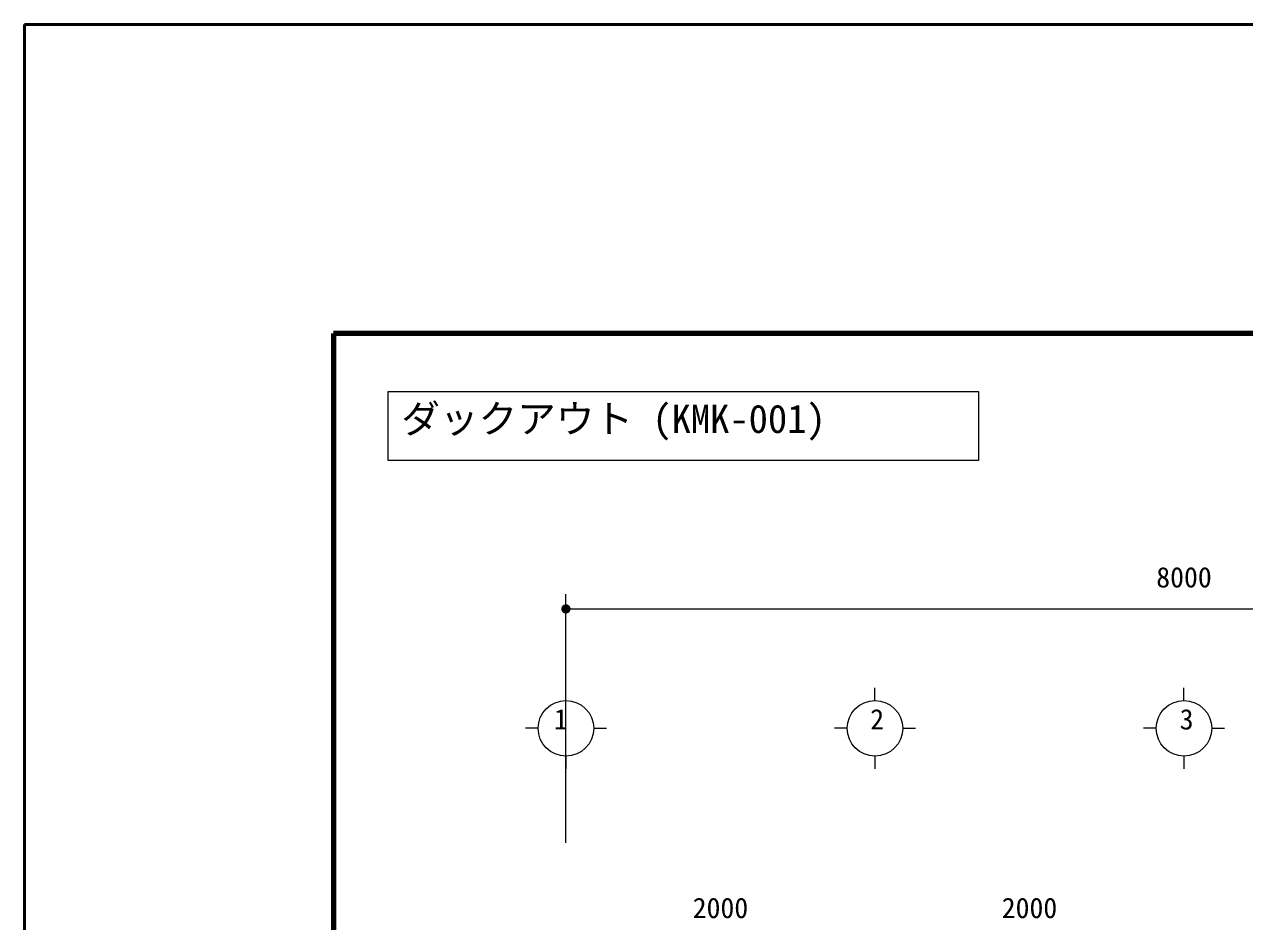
# Model space of a CAD drawing. Units: millimetres at full size; details may follow other scales. Extents: x 0 to 42000, y 0 to 29700.
# Drawn here: x 0 to 7897, y 23893 to 29700 of the extents above; entities that cross this region are included whole.
import ezdxf
from ezdxf.enums import TextEntityAlignment as Align

# ---------------------------------------------------------------- set-up
doc = ezdxf.new("R2010")
doc.units = ezdxf.units.MM
doc.header["$LTSCALE"] = 100
for name, color, linetype, lineweight in [('C-TTL', 2, 'Continuous', 140), ('D-STR-DIM', 7, 'Continuous', 13), ('D-STR-HTXT', 7, 'Continuous', 13), ('D-STR-TXT', 7, 'Continuous', 13), ('D-TTL', 2, 'Continuous', 50), ('D-TTL-FRAM', 2, 'Continuous', 13)]:
    doc.layers.add(name, color=color, linetype=linetype, lineweight=lineweight)
doc.styles.add('ＭＳ ゴシック', font='')
doc.styles.get('ＭＳ ゴシック').set_extended_font_data('MS Gothic')

# ---------------------------------------------------------------- blocks, each defined once
blk = doc.blocks.new('filled_dot')
at = {"color": 0, "linetype": 'Continuous', "lineweight": -2, "const_width": 1.25}
blk.add_lwpolyline([(-0.625, 0, 1), (0.625, 0, 1)], format="xyb", close=True, dxfattribs=at)

msp = doc.modelspace()

# ---------------------------------------------------------------- linework, layer by layer
at = {"layer": 'C-TTL'}
for p, q in [((40000, 27700), (2000, 27700)), ((2000, 27700), (2000, 2000))]:
    msp.add_line(p, q, dxfattribs=at)
at = {"layer": 'D-STR-DIM'}
for p, q in [((3504.8, 24403), (3504.8, 26012.5)), ((3504.8, 25916.5), (11504.8, 25916.5))]:
    msp.add_line(p, q, dxfattribs=at)
at = {"layer": 'D-STR-TXT'}
for p, q in [((3504.8, 25323.6), (3504.8, 25405.6)), ((5504.8, 25323.6), (5504.8, 25405.6)), ((7504.8, 25323.6), (7504.8, 25405.6)), ((3324.8, 25143.6), (3242.9, 25143.6)), ((3684.8, 25143.6), (3766.8, 25143.6)), ((5324.8, 25143.6), (5242.9, 25143.6)), ((5684.8, 25143.6), (5766.8, 25143.6)), ((7324.8, 25143.6), (7242.9, 25143.6)), ((7684.8, 25143.6), (7766.8, 25143.6)), ((3504.8, 24963.6), (3504.8, 24881.6)), ((5504.8, 24963.6), (5504.8, 24881.6)), ((7504.8, 24963.6), (7504.8, 24881.6))]:
    msp.add_line(p, q, dxfattribs=at)
for centre in [(3504.8, 25143.6), (5504.8, 25143.6), (7504.8, 25143.6)]:
    msp.add_circle(centre, 180, dxfattribs=at)
at = {"layer": 'D-TTL'}
for p, q in [((42000, 29700), (0, 29700)), ((0, 29700), (0, 0))]:
    msp.add_line(p, q, dxfattribs=at)
at = {"layer": 'D-TTL-FRAM'}
msp.add_lwpolyline([(2354.3, 27323.8), (6173.9, 27323.8), (6173.9, 26877.8), (2354.3, 26877.8)], close=True, dxfattribs=at)

# ---------------------------------------------------------------- block references
at = {"layer": 'D-STR-DIM', "xscale": 24, "yscale": 24}
msp.add_blockref('filled_dot', (3504.8, 25916.5), dxfattribs=at)

# ---------------------------------------------------------------- texts
at = {"layer": 'D-STR-DIM', "style": 'ＭＳ ゴシック'}
for s, p in [('8000', (7504.8, 26187.5)), ('2000', (4504.8, 24047.2)), ('2000', (6504.8, 24047.2))]:
    msp.add_text(s, height=132, dxfattribs=at).set_placement(p, align=Align.TOP_CENTER)
at = {"layer": 'D-STR-HTXT', "style": 'ＭＳ ゴシック'}
msp.add_text('ダックアウト (KMK-001)', height=183.3, dxfattribs=at).set_placement((2439.1, 27238.8), align=Align.TOP_LEFT)
at = {"layer": 'D-STR-TXT', "style": 'ＭＳ ゴシック'}
for s, p in [('1', (3516.6, 25268.2)), ('2', (5563.7, 25268.2)), ('3', (7566.7, 25268.2))]:
    msp.add_text(s, height=132, dxfattribs=at).set_placement(p, align=Align.TOP_RIGHT)

doc.saveas('drawing.dxf')
